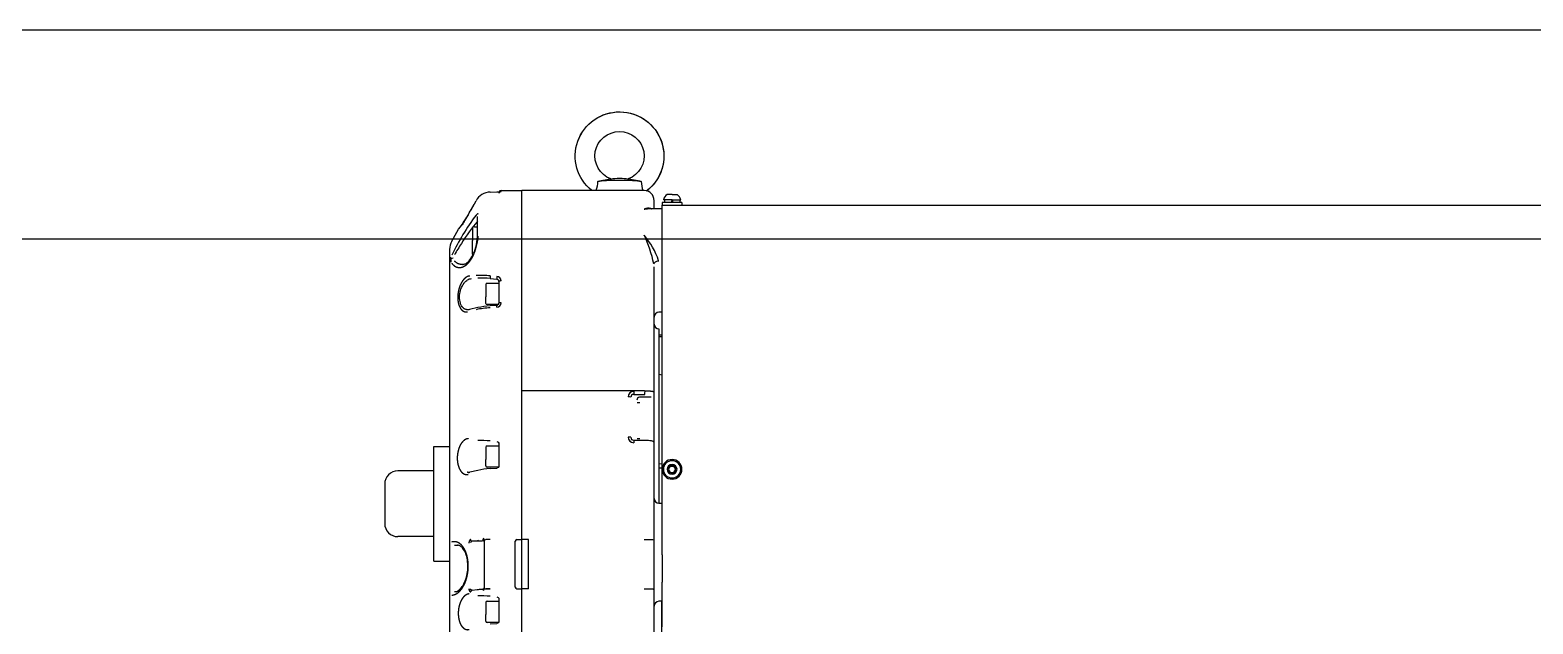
# Model space of a CAD drawing. Extents: x -599358 to 2865263, y -1062760 to 486533.
# Drawn here: x 1855521 to 1856959, y -666199 to -665630 of the extents above; entities that cross this region are included whole.
import ezdxf

# ---------------------------------------------------------------- set-up
doc = ezdxf.new("R2010")
doc.units = 0
doc.linetypes.add('DASH', pattern=[0.35, 0.25, -0.1])
for name, color, linetype in [('A-LIN-V', 9, 'Continuous'), ('EWHS5T6M-3', 7, 'Continuous'), ('FHSGH10105-主梁-04', 7, 'Continuous')]:
    doc.layers.add(name, color=color, linetype=linetype)

# ---------------------------------------------------------------- blocks, each defined once
blk = doc.blocks.new('G$C20E3758E-M')
at = {"color": 3}
blk.add_line((-1394.32, 3259.01), (-1394.32, 3258.93), dxfattribs=at)
at = {"color": 6, "linetype": 'DASH'}
blk.add_lwpolyline([(1105.4, 3356.73), (-4404.95, 3356.73), (-4404.95, 1700.76)], dxfattribs=at)
at = {"layer": 'EWHS5T6M-3', "color": 3, "linetype": 'Continuous'}
for p, q in [((-1413.54, 3258.02), (-1409.47, 3258.08)), ((-1413.54, 3258.02), (-1409.47, 3258.08)), ((-1406.92, 3258.93), (-1394.32, 3258.93)), ((-1406.92, 3258.93), (-1394.32, 3258.93)), ((-1319.82, 3259.01), (-1394.32, 3259.01)), ((-1394.32, 3247.6), (-1394.32, 3259.01)), ((-1351.71, 3259.01), (-1394.32, 3259.01)), ((-1394.32, 3247.6), (-1394.32, 3258.76)), ((-1341.33, 3265.86), (-1339.63, 3266.19)), ((-1330.01, 3266.19), (-1328.32, 3265.86)), ((-1426.41, 3245.37), (-1423.34, 3250.7)), ((-1426.41, 3245.37), (-1423.34, 3250.7)), ((-1425.25, 3247.25), (-1422.2, 3252.76)), ((-1425.25, 3247.25), (-1422.2, 3252.76)), ((-1313.82, 3247.94), (-1313.82, 3252.96)), ((-1313.82, 3247.94), (-1313.82, 3252.96)), ((-1296.83, 3251.7), (-1308.83, 3251.7)), ((-1308.83, 3251.7), (-1308.83, 3250.1)), ((-1308.83, 3223.6), (-1308.83, 3250.1)), ((-1308.83, 3250.1), (-726.88, 3250.1)), ((-1308.83, 3247.94), (-1308.83, 3250.1)), ((-1308.83, 3250.1), (-726.88, 3250.1)), ((-1302.83, 3253.3), (-1308.08, 3253.3)), ((-1307.48, 3253.3), (-1307.48, 3251.7)), ((-1302.83, 3256.6), (-1305.83, 3256.6)), ((-1303.03, 3253.3), (-1303.45, 3251.7)), ((-1302.83, 3256.6), (-1299.83, 3256.6)), ((-1302.83, 3253.3), (-1297.58, 3253.3)), ((-1302.63, 3251.7), (-1302.2, 3253.3)), ((-1300.51, 3256.6), (-1300.52, 3256.6)), ((-1298.18, 3253.3), (-1298.18, 3251.7)), ((-1296.83, 3251.7), (-1296.83, 3250.1)), ((-1421.37, 3230.89), (-1421.37, 3243.16)), ((-1394.32, 3231.76), (-1394.32, 3247.6)), ((-1394.32, 3231.76), (-1394.32, 3247.6)), ((-1317.37, 3247.94), (-1308.83, 3247.94)), ((-1313.82, 3247.94), (-1308.83, 3247.94)), ((-1436.99, 3228.1), (-1432.81, 3235.41)), ((-1436.99, 3228.1), (-1432.81, 3235.41)), ((-1433, 3235.05), (-1432.8, 3235.34)), ((-1433, 3235.05), (-1432.8, 3235.34)), ((-1424.41, 3235.74), (-1424.41, 3228.62)), ((-1423.21, 3236.94), (-1421.37, 3236.94)), ((-1394.32, 3137.44), (-1394.32, 3231.76)), ((-1394.32, 3136.92), (-1394.32, 3231.76)), ((-1438.31, 3223.13), (-1438.31, 3214.55)), ((-1438.31, 3223.13), (-1438.31, 3214.55)), ((-1424.41, 3220.14), (-1424.41, 3228.62)), ((-1308.83, 3037.09), (-1308.83, 3223.6)), ((-1438.31, 3214.55), (-1438.31, 3131.96)), ((-1438.31, 3214.55), (-1438.31, 3131.96)), ((-1437.54, 3217.27), (-1437.49, 3218.45)), ((-1313.82, 3136.1), (-1313.82, 3212.55)), ((-1413.66, 3205.35), (-1409.59, 3204.99)), ((-1409.59, 3205), (-1409.59, 3205.02)), ((-1408.32, 3203.63), (-1408.32, 3190.37)), ((-1416.32, 3199.41), (-1416.31, 3199.4)), ((-1416.31, 3201.64), (-1416.31, 3194.22)), ((-1416.31, 3190.24), (-1416.31, 3194.22)), ((-1415.51, 3202.44), (-1408.32, 3202.44)), ((-1421.11, 3187.64), (-1426.28, 3186.41)), ((-1416.31, 3192.48), (-1416.32, 3192.47)), ((-1408.32, 3189.44), (-1415.51, 3189.44)), ((-1409.59, 3189.01), (-1413.66, 3188.66)), ((-1308.83, 3184.82), (-1310.82, 3184.82)), ((-1310.82, 3174.61), (-1310.82, 3124.41)), ((-1308.83, 3170.79), (-1310.82, 3170.79)), ((-1310.82, 3170.11), (-1308.83, 3170.11)), ((-1310.82, 3147.04), (-1308.83, 3146.68)), ((-1438.31, 3131.96), (-1438.31, 3043.55)), ((-1438.31, 3131.96), (-1438.31, 3103.12)), ((-1394.32, 3046.28), (-1394.32, 3136.92)), ((-1319.82, 3136.92), (-1394.32, 3136.92)), ((-1394.32, 3046.28), (-1394.32, 3136.4)), ((-1326.21, 3134.78), (-1319.39, 3134.78)), ((-1315.52, 3133.01), (-1322.63, 3133.01)), ((-1313.82, 3134.7), (-1313.82, 3136.1)), ((-1313.82, 3129.61), (-1313.82, 3134.7)), ((-1313.82, 3107.7), (-1313.82, 3129.61)), ((-1310.82, 3124.41), (-1310.82, 3068.44)), ((-1447.81, 3103.12), (-1438.31, 3103.12)), ((-1447.81, 3033.12), (-1447.81, 3103.12)), ((-1447.81, 3103.12), (-1438.31, 3103.12)), ((-1447.81, 3088.12), (-1447.81, 3103.12)), ((-1416.31, 3102.55), (-1416.31, 3095.14)), ((-1415.51, 3103.35), (-1408.32, 3103.35)), ((-1408.32, 3104.64), (-1408.32, 3091.26)), ((-1326.21, 3106.9), (-1319.82, 3106.9)), ((-1313.82, 3104.79), (-1313.82, 3107.7)), ((-1313.82, 3046.19), (-1313.82, 3104.82)), ((-1416.32, 3100.32), (-1416.31, 3100.32)), ((-1416.31, 3093.39), (-1416.32, 3093.38)), ((-1416.31, 3091.15), (-1416.31, 3095.14)), ((-1447.81, 3088.12), (-1469.81, 3088.12)), ((-1447.81, 3088.12), (-1469.81, 3088.12)), ((-1421.11, 3088.49), (-1425.9, 3087.35)), ((-1408.65, 3090.35), (-1415.51, 3090.35)), ((-1413.66, 3089.52), (-1409.59, 3089.88)), ((-1308.83, 3092.55), (-1310.82, 3092.19)), ((-1310.82, 3090.12), (-1308.83, 3090.12)), ((-1303.98, 3091.12), (-1305.13, 3089.12)), ((-1305.13, 3089.12), (-1303.98, 3087.12)), ((-1303.98, 3091.12), (-1301.67, 3091.12)), ((-1303.98, 3087.12), (-1301.67, 3087.12)), ((-1300.52, 3089.12), (-1301.67, 3091.12)), ((-1301.67, 3087.12), (-1300.52, 3089.12)), ((-1477.81, 3080.12), (-1477.81, 3056.12)), ((-1477.81, 3080.12), (-1477.81, 3056.12)), ((-1310.82, 3068.44), (-1308.83, 3068.44)), ((-1447.81, 3048.12), (-1469.81, 3048.12)), ((-1447.81, 3048.12), (-1469.81, 3048.12)), ((-1447.81, 3033.12), (-1447.81, 3048.12)), ((-1438.31, 3043.55), (-1438.31, 3027.29)), ((-1418.31, 3045.32), (-1424.51, 3045.32)), ((-1417.31, 3045.58), (-1417.26, 3046.22)), ((-1417.31, 3045.58), (-1417.31, 3016.91)), ((-1417.26, 3046.22), (-1417.28, 3046.21)), ((-1413.54, 3046.28), (-1416.31, 3046.28)), ((-1398.32, 3017.39), (-1398.32, 3045.28)), ((-1397.32, 3046.28), (-1394.32, 3046.28)), ((-1394.32, 3044.66), (-1394.32, 3046.28)), ((-1394.32, 3044.66), (-1394.32, 3046.28)), ((-1390.32, 3046.28), (-1394.32, 3046.28)), ((-1394.32, 3041.45), (-1394.32, 3044.66)), ((-1394.32, 3041.45), (-1394.32, 3044.66)), ((-1394.32, 3019.13), (-1394.32, 3041.45)), ((-1394.32, 3019.13), (-1394.32, 3041.45)), ((-1390.32, 3016.39), (-1390.32, 3046.28)), ((-1319.82, 3046.28), (-1314.82, 3046.28)), ((-1313.82, 3016.31), (-1313.82, 3046.19)), ((-1447.81, 3033.12), (-1438.31, 3033.12)), ((-1447.81, 3033.12), (-1438.31, 3033.12)), ((-1438.31, 3033.12), (-1438.31, 2936.96)), ((-1308.83, 3037.09), (-1308.83, 3020.35)), ((-1438.31, 3027.29), (-1438.31, 3012.91)), ((-1308.83, 3019.63), (-1308.83, 3020.35)), ((-1438.31, 3012.91), (-1438.31, 2936.96)), ((-1424.78, 3015.44), (-1424.74, 3015.41)), ((-1424.66, 3015.43), (-1421.48, 3015.91)), ((-1417.26, 3016.34), (-1417.31, 3016.91)), ((-1417.28, 3016.33), (-1417.26, 3016.34)), ((-1413.54, 3016.39), (-1416.31, 3016.39)), ((-1397.32, 3016.39), (-1394.32, 3016.39)), ((-1394.32, 3016.39), (-1394.32, 3019.13)), ((-1394.32, 3016.39), (-1394.32, 3019.13)), ((-1394.32, 2938.36), (-1394.32, 3016.39)), ((-1394.32, 2937.7), (-1394.32, 3016.39)), ((-1390.32, 3016.39), (-1394.32, 3016.39)), ((-1319.82, 3016.39), (-1314.82, 3016.39)), ((-1313.82, 3015.87), (-1313.82, 3016.31)), ((-1313.82, 2937.58), (-1313.82, 3015.87)), ((-1308.83, 2993.13), (-1308.83, 3019.63)), ((-1416.32, 3005.78), (-1416.31, 3005.78)), ((-1416.31, 3008.01), (-1416.31, 3000.6)), ((-1415.51, 3008.81), (-1408.32, 3008.81)), ((-1408.32, 3010.01), (-1408.32, 2996.63)), ((-1308.83, 3008.72), (-1310.82, 3008.72)), ((-1309.32, 3008.72), (-1309.32, 2953.71)), ((-1416.31, 2998.85), (-1416.32, 2998.84)), ((-1416.31, 2996.61), (-1416.31, 3000.6)), ((-1408.58, 2995.81), (-1415.51, 2995.81)), ((-1413.66, 2994.89), (-1409.59, 2995.25))]:
    blk.add_line(p, q, dxfattribs=at)
for centre, radius, start, end in [((-1413.31, 3247.87), 10.15, 91.32274, 151.1911), ((-1413.31, 3247.87), 10.15, 91.32274, 151.1911), ((-1406.93, 3257.22), 1.39, 89.52095, 179.5128), ((-1406.92, 3257.53), 1.4, 90, 168.97064), ((-1406.92, 3257.53), 1.4, 90, 152.53821), ((-1367.05, 3265.23), 19.04, 340.81659, 358.00721), ((-1302.55, 3265.24), 19.08, 182.01886, 199.42999), ((-1319.85, 3252.98), 6.02, 359.77121, 89.76937), ((-1319.85, 3252.98), 6.02, 359.77121, 74.29133), ((-1302.83, 3252.14), 5.38, 123.91171, 167.51453), ((-1302.83, 3252.14), 5.38, 12.48547, 56.08829), ((-1300.75, 3153.43), 151.45, 143.31247, 154.08463), ((-1503.83, 3288.7), 88.84, 323.08559, 332.18533), ((-1503.83, 3288.7), 88.84, 323.08559, 332.18533), ((-1348.71, 3176.84), 96.34, 138.8203, 148.82171), ((-1423.21, 3235.74), 1.2, 90, 180), ((-1447.57, 3231.8), 26.24, 343.99012, 357.91371), ((-1442.79, 3231.87), 21.97, 339.56136, 358.14451), ((-1389.8, 3198.38), 77.52, 11.89776, 25.50146), ((-1356.58, 3200.58), 48.19, 18.94878, 40.30873), ((-1428.31, 3223.13), 10, 150.19854, 180), ((-1428.31, 3223.13), 10, 150.19854, 180), ((-1272.12, 3125.49), 188.5, 147.52169, 149.98788), ((-1431.72, 3216.45), 5.88, 171.95013, 191.24014), ((-1436.1, 3215.29), 2.46, 91.0799, 126.08689), ((-1423.21, 3220.14), 1.2, 180, 212.87695), ((-1418.73, 3150.78), 56.46, 84.72366, 93.52101), ((-1419.44, 3148.05), 57.58, 84.24225, 91.66212), ((-1382.48, 3203.88), 31.22, 174.26308, 177.31201), ((-1378.36, 3203.49), 31.27, 174.19383, 177.19927), ((-1409.69, 3203.62), 1.38, 0.51216, 85.77263), ((-1409.7, 3203.88), 2.78, 0.37345, 85.36609), ((-1415.51, 3201.64), 0.8, 90, 180), ((-1410.3, 3130.14), 57.49, 93.23023, 101.94501), ((-1409.27, 3128.86), 59.95, 94.20415, 101.39221), ((-1415.51, 3190.24), 0.8, 180, 270), ((-1409.69, 3190.38), 1.38, 274.22261, 359.49809), ((-1423.06, 3187), 13.62, 3.74535, 8.51238), ((-1409.69, 3190.66), 2.78, 274.6048, 359.64937), ((-1310.82, 3181.82), 3, 90, 180), ((-1310.82, 3177.61), 3, 180, 270), ((-1326.23, 3133.2), 3.42, 89.5321, 179.37239), ((-1329.34, 3126.08), 7.17, 79.09202, 92.54252), ((-1326.28, 3133.07), 1.71, 87.63878, 178.68889), ((-1279.45, 3135.7), 46.77, 178.8719, 181.1281), ((-1322.59, 3131.3), 1.71, 91.36287, 180.15955), ((-1322.66, 3137.67), 7.92, 259.73108, 271.90347), ((-1319.84, 3136.18), 0.738, 56.56392, 88.84892), ((-1319.53, 3136.6), 0.216, 4.93092, 64.48764), ((-1331.46, 3136.22), 12.15, 353.18179, 1.87959), ((-1419.51, 3048.78), 57.91, 84.20105, 91.57972), ((-1415.51, 3102.55), 0.8, 90, 180), ((-1329.33, 3101.65), 7.09, 79.01862, 92.61592), ((-1326.23, 3108.77), 3.43, 180.68001, 270.4155), ((-1326.22, 3108.66), 1.77, 181.57073, 270.36272), ((-1322.72, 3114.93), 7.09, 259.01862, 272.61592), ((-1302.83, 3089.12), 6, 0, 180), ((-1302.83, 3089.12), 5.25, 0, 180), ((-1469.81, 3080.12), 8, 90, 180), ((-1469.81, 3080.12), 8, 90, 180), ((-1426.66, 3089.82), 2.63, 253.46936, 275.53031), ((-1409.19, 3029.39), 60.3, 94.25385, 101.4015), ((-1415.51, 3091.15), 0.8, 180, 270), ((-1302.83, 3089.12), 6, 180, 0), ((-1302.83, 3089.12), 5.25, 180, 0), ((-1302.83, 3089.12), 3, 0, 180), ((-1302.83, 3089.12), 3, 180, 0), ((-1302.83, 3089.12), 2.31, 120, 180), ((-1302.83, 3089.12), 2.31, 180, 240), ((-1302.83, 3089.12), 2.31, 60, 120), ((-1302.83, 3089.12), 2.31, 240, 300), ((-1302.83, 3089.12), 2.31, 0, 60), ((-1302.83, 3089.12), 2.31, 300, 0), ((-1310.82, 3071.44), 3, 180, 270), ((-1469.81, 3056.12), 8, 180, 270), ((-1469.81, 3056.12), 8, 180, 270), ((-1424.47, 3044.12), 1.2, 91.77406, 174.57395), ((-1418.86, 3046.23), 1.58, 359.43936, 37.8711), ((-1397.32, 3045.28), 1, 90, 180), ((-1419.51, 2954.15), 57.91, 84.20105, 91.57972), ((-1418.99, 3016.33), 1.71, 323.6578, 359.87958), ((-1397.32, 3017.39), 1, 180, 270), ((-1415.51, 3008.01), 0.8, 90, 180), ((-1310.82, 3005.72), 3, 90, 180), ((-1415.51, 2996.61), 0.8, 180, 270)]:
    blk.add_arc(centre, radius, start, end, dxfattribs=at)
at = {"layer": 'EWHS5T6M-3', "color": 3, "linetype": 'Continuous', "extrusion": (0, 0, -1)}
for centre, major_axis, ratio, start_param, end_param in [((-1334.82, 3279.99), (-27, 0), 0.996195, -0.894844, 4.064252), ((-1334.82, 3279.99), (-27, 0), 0.996195, -0.894844, 4.049918), ((-1334.82, 3279.99), (-15, 0), 0.996195, -1.211117, 4.35271), ((-1334.82, 3264.05), (14.5, 0), 0.087156, 3.567796, 4.712389), ((-1334.82, 3266), (5.28, 0), 0.087156, 3.565804, 4.712389), ((-1334.82, 3266), (5.28, 0), 0.087156, 4.712389, 5.858974), ((-1334.82, 3264.05), (14.5, 0), 0.087156, 4.712389, 5.856982), ((-1310.99, 3214.47), (-2.95, -0.52), 0.579645, 0.23379, 1.672671), ((-1409.74, 3203.62), (-1.42, -0.01), 0.981753, 1.67675, 3.141808), ((-1409.71, 3104.64), (1.4, 0), 0.996195, 4.799655, 6.283185), ((-1409.71, 3091.26), (-1.4, 0), 0.996195, 3.141593, 4.625123), ((-1413.54, 3045.4), (-9, 0), 0.087156, 0.523599, 0.664081), ((-1418.31, 3045.07), (1, 0), 0.996195, 4.712389, 6.283185), ((-1418.31, 3045.58), (1, 0), 0.786918, 4.994332, 6.283185), ((-1416.31, 3046.19), (1, 0), 0.087156, 3.482259, 4.712389), ((-1314.82, 3046.19), (1, 0), 0.087156, 4.712389, 6.283185), ((-1421.33, 3014.92), (0.149, -0.989), 0.86273, 3.141593, 3.314816), ((-1413.54, 3015.52), (-9, 0), 0.087156, 0.523599, 1.011737), ((-1418.31, 3016.91), (1, 0), 0.882114, 0, 1.288854), ((-1413.54, 3015.52), (-10, 0), 0.087156, 1.187697, 1.570796), ((-1416.31, 3016.31), (-1, 0), 0.087156, 0.340666, 1.570796), ((-1409.71, 3010.01), (1.4, 0), 0.996195, 4.799655, 6.283185), ((-1319.82, 3015.87), (6, 0), 0.087156, 4.712389, 6.283185), ((-1314.82, 3016.31), (-1, 0), 0.087156, 1.570796, 3.141593), ((-1409.71, 2996.63), (-1.4, 0), 0.996195, 3.141593, 4.625123)]:
    blk.add_ellipse(centre, major_axis=major_axis, ratio=ratio, start_param=start_param, end_param=end_param, dxfattribs=at)
at = {"layer": 'EWHS5T6M-3', "color": 3, "linetype": 'Continuous'}
for points, degree, knots in [([(-1409.47, 3258.08), (-1409.21, 3258.09), (-1408.96, 3258.1), (-1408.71, 3258.11), (-1408.48, 3258.14), (-1408.24, 3258.16), (-1408.03, 3258.19), (-1407.83, 3258.22), (-1407.65, 3258.25), (-1407.48, 3258.29), (-1407.34, 3258.33), (-1407.2, 3258.37), (-1407.11, 3258.42), (-1407.01, 3258.46), (-1406.96, 3258.51), (-1406.92, 3258.56), (-1406.92, 3258.61)], 2, [0, 0, 0, 0.125, 0.125, 0.25, 0.25, 0.375, 0.375, 0.5, 0.5, 0.625, 0.625, 0.75, 0.75, 0.875, 0.875, 1, 1, 1]), ([(-1409.47, 3258.08), (-1409.21, 3258.09), (-1408.96, 3258.1), (-1408.71, 3258.11), (-1408.48, 3258.14), (-1408.31, 3258.15), (-1408.16, 3258.17)], 2, [0, 0, 0, 0.125, 0.125, 0.25, 0.25, 0.3390193, 0.3390193, 0.3390193]), ([(-1348.02, 3264.57), (-1347.92, 3264.59), (-1347.71, 3264.63), (-1347.4, 3264.69), (-1347.09, 3264.75), (-1346.79, 3264.81), (-1346.5, 3264.86), (-1346.21, 3264.92), (-1345.92, 3264.97), (-1345.64, 3265.03), (-1345.23, 3265.11), (-1344.71, 3265.2), (-1344.08, 3265.33), (-1343.49, 3265.44), (-1342.71, 3265.59), (-1341.99, 3265.73), (-1341.47, 3265.83), (-1341.29, 3265.87), (-1341.26, 3265.88)], 3, [0, 0, 0, 0, 0.0291535, 0.0579, 0.0862636, 0.114267, 0.1419322, 0.1692799, 0.1963296, 0.2231, 0.2496083, 0.3142608, 0.3745184, 0.4399871, 0.4983658, 0.6233073, 0.6899846, 0.7009324, 0.7009324, 0.7009324, 0.7009324]), ([(-1328.38, 3265.88), (-1328.36, 3265.87), (-1328.17, 3265.84), (-1327.66, 3265.73), (-1326.93, 3265.59), (-1326.16, 3265.44), (-1325.57, 3265.33), (-1324.93, 3265.2), (-1324.34, 3265.09), (-1323.78, 3264.98), (-1323.26, 3264.89), (-1322.73, 3264.78), (-1322.18, 3264.68), (-1321.81, 3264.61), (-1321.62, 3264.57)], 3, [0.2991535, 0.2991535, 0.2991535, 0.2991535, 0.3094943, 0.3759967, 0.5011338, 0.5596756, 0.6253853, 0.6856136, 0.7502717, 0.7981934, 0.8470118, 0.8968364, 0.9477883, 1, 1, 1, 1]), ([(-1426.41, 3245.37), (-1427.32, 3243.8), (-1428.23, 3242.25), (-1429.67, 3239.86), (-1430.23, 3238.94), (-1430.73, 3238.14)], 3, [0, 0, 0, 0, 0.25, 0.25, 0.4283899, 0.4283899, 0.4283899, 0.4283899]), ([(-1426.41, 3245.37), (-1427.32, 3243.8), (-1428.23, 3242.25), (-1429.67, 3239.86), (-1430.23, 3238.94), (-1430.73, 3238.14)], 3, [0, 0, 0, 0, 0.25, 0.25, 0.4283899, 0.4283899, 0.4283899, 0.4283899]), ([(-1420.83, 3244.5), (-1420.83, 3244.52), (-1420.83, 3244.56), (-1420.85, 3244.6), (-1420.87, 3244.64), (-1420.89, 3244.67), (-1420.92, 3244.7), (-1420.96, 3244.71), (-1421.01, 3244.72), (-1421.06, 3244.72), (-1421.12, 3244.71), (-1421.19, 3244.69), (-1421.28, 3244.66), (-1421.41, 3244.6), (-1421.58, 3244.49), (-1421.78, 3244.34), (-1421.98, 3244.15), (-1422.13, 3243.99), (-1422.2, 3243.91)], 3, [0, 0, 0, 0, 0.044827, 0.089649, 0.134508, 0.179451, 0.224519, 0.269756, 0.315205, 0.360909, 0.406908, 0.453243, 0.499955, 0.591439, 0.686942, 0.786723, 0.891009, 1, 1, 1, 1]), ([(-1315.18, 3247.6), (-1315.18, 3247.6), (-1315.23, 3247.63), (-1315.34, 3247.7), (-1315.5, 3247.78), (-1315.67, 3247.86), (-1315.84, 3247.93), (-1316.03, 3248), (-1316.24, 3248.05), (-1316.47, 3248.1), (-1316.72, 3248.14), (-1317.01, 3248.17), (-1317.32, 3248.17), (-1317.67, 3248.16), (-1318.04, 3248.12), (-1318.45, 3248.05), (-1318.88, 3247.95), (-1319.34, 3247.8), (-1319.66, 3247.67), (-1319.82, 3247.6)], 3, [0.3697018, 0.3697018, 0.3697018, 0.3697018, 0.3698202, 0.3948705, 0.42041, 0.4464403, 0.4729628, 0.4999791, 0.5295356, 0.5622689, 0.5981805, 0.6372718, 0.6795436, 0.7249968, 0.7736319, 0.8254494, 0.8804497, 0.9386332, 1, 1, 1, 1]), ([(-1319.82, 3247.6), (-1319.72, 3247.63), (-1319.51, 3247.68), (-1319.21, 3247.74), (-1318.92, 3247.79), (-1318.64, 3247.84), (-1318.39, 3247.87), (-1318.14, 3247.9), (-1317.91, 3247.91), (-1317.69, 3247.93), (-1317.49, 3247.93), (-1317.35, 3247.94), (-1317.28, 3247.94), (-1317.28, 3247.94)], 3, [0, 0, 0, 0, 0.0263006, 0.0514237, 0.0753694, 0.0981375, 0.1197282, 0.1401415, 0.1593774, 0.1774359, 0.1943171, 0.2100211, 0.2121854, 0.2121854, 0.2121854, 0.2121854]), ([(-1436.97, 3214.65), (-1436.18, 3213.61), (-1435.23, 3212.98), (-1434.28, 3212.35), (-1433.22, 3212.15), (-1432.17, 3211.96), (-1431.07, 3212.22), (-1429.97, 3212.49), (-1428.88, 3213.19), (-1427.8, 3213.89), (-1426.79, 3214.99), (-1425.78, 3216.08), (-1424.91, 3217.52), (-1424.04, 3218.96), (-1423.35, 3220.65), (-1422.67, 3222.34), (-1422.2, 3224.19)], 2, [0, 0, 0, 0.125, 0.125, 0.25, 0.25, 0.375, 0.375, 0.5, 0.5, 0.625, 0.625, 0.75, 0.75, 0.875, 0.875, 1, 1, 1]), ([(-1430.41, 3213.89), (-1429.77, 3214), (-1428.58, 3214.25), (-1426.36, 3216.01), (-1424.51, 3218.69), (-1423.13, 3221.8), (-1422.64, 3223.52), (-1422.36, 3224.56)], 3, [0, 0, 0, 0, 0.20239, 0.441275, 0.70926, 0.852292, 1, 1, 1, 1]), ([(-1422.35, 3224.57), (-1422.39, 3224.53), (-1422.41, 3224.5), (-1422.41, 3224.37), (-1422.32, 3224.28), (-1422.2, 3224.19)], 3, [0.6278283, 0.6278283, 0.6278283, 0.6278283, 0.7554749, 0.7554749, 1, 1, 1, 1]), ([(-1429.24, 3214.06), (-1429.47, 3214), (-1429.98, 3213.91), (-1430.77, 3213.86), (-1431.45, 3213.91), (-1431.97, 3214.01), (-1432.34, 3214.1), (-1432.72, 3214.23), (-1433.12, 3214.4), (-1433.54, 3214.61), (-1433.94, 3214.87), (-1434.33, 3215.15), (-1434.69, 3215.45), (-1435.03, 3215.77), (-1435.24, 3216), (-1435.35, 3216.11)], 3, [0.6081582, 0.6081582, 0.6081582, 0.6081582, 0.6495039, 0.6996717, 0.7500026, 0.7714521, 0.794378, 0.8187894, 0.8446945, 0.8721015, 0.9010181, 0.9268597, 0.9519691, 0.9763484, 1, 1, 1, 1]), ([(-1426.05, 3206.88), (-1426.69, 3206.84), (-1427.33, 3206.58), (-1427.97, 3206.31), (-1428.59, 3205.84), (-1429.21, 3205.36), (-1429.79, 3204.69), (-1430.37, 3204.03), (-1430.88, 3203.19), (-1431.38, 3202.36), (-1431.8, 3201.4), (-1432.22, 3200.43), (-1432.54, 3199.38), (-1432.85, 3198.33), (-1433.04, 3197.22), (-1433.24, 3196.12), (-1433.31, 3195.01), (-1433.37, 3193.91), (-1433.31, 3192.84), (-1433.25, 3191.78), (-1433.06, 3190.8), (-1432.87, 3189.82), (-1432.56, 3188.97), (-1432.25, 3188.12), (-1431.83, 3187.42), (-1431.42, 3186.73), (-1430.91, 3186.23), (-1430.4, 3185.73), (-1429.83, 3185.43), (-1429.25, 3185.14), (-1428.63, 3185.07), (-1428.01, 3185), (-1427.37, 3185.15)], 2, [0, 0, 0, 0.0625, 0.0625, 0.125, 0.125, 0.1875, 0.1875, 0.25, 0.25, 0.3125, 0.3125, 0.375, 0.375, 0.4375, 0.4375, 0.5, 0.5, 0.5625, 0.5625, 0.625, 0.625, 0.6875, 0.6875, 0.75, 0.75, 0.8125, 0.8125, 0.875, 0.875, 0.9375, 0.9375, 1, 1, 1]), ([(-1426.28, 3186.41), (-1426.49, 3186.37), (-1426.89, 3186.3), (-1427.47, 3186.3), (-1428, 3186.38), (-1428.5, 3186.53), (-1428.95, 3186.73), (-1429.36, 3186.97), (-1429.72, 3187.24), (-1430.05, 3187.53), (-1430.33, 3187.82), (-1431.13, 3188.79), (-1432.11, 3191.01), (-1432.4, 3195.15), (-1431.45, 3199.33), (-1430.12, 3201.85), (-1428.97, 3203.21), (-1428.27, 3203.9), (-1427.36, 3204.59), (-1426.24, 3205.19), (-1425.41, 3205.3), (-1424.96, 3205.36)], 3, [0, 0, 0, 0, 0.033245, 0.064719, 0.094405, 0.122286, 0.148348, 0.172577, 0.194963, 0.215497, 0.234174, 0.250994, 0.381174, 0.499699, 0.614244, 0.74915, 0.778071, 0.817781, 0.868141, 0.928959, 1, 1, 1, 1]), ([(-1406.92, 3203.9), (-1407.1, 3203.9), (-1407.28, 3203.89), (-1407.62, 3203.86), (-1407.78, 3203.84), (-1408.03, 3203.79), (-1408.14, 3203.76), (-1408.28, 3203.7), (-1408.31, 3203.66), (-1408.31, 3203.63)], 3, [0, 0, 0, 0, 0.25, 0.25, 0.5, 0.5, 0.75, 0.75, 1, 1, 1, 1]), ([(-1406.92, 3190.64), (-1407.1, 3190.64), (-1407.28, 3190.63), (-1407.62, 3190.6), (-1407.78, 3190.59), (-1408.03, 3190.54), (-1408.14, 3190.51), (-1408.28, 3190.44), (-1408.32, 3190.41), (-1408.32, 3190.37)], 3, [0, 0, 0, 0, 0.25, 0.25, 0.5, 0.5, 0.75, 0.75, 1, 1, 1, 1]), ([(-1313.82, 3136.1), (-1313.83, 3136.11), (-1313.83, 3136.13), (-1313.84, 3136.16), (-1313.87, 3136.18), (-1313.9, 3136.21), (-1313.94, 3136.24), (-1313.99, 3136.26), (-1314.04, 3136.29), (-1314.1, 3136.31), (-1314.17, 3136.33), (-1314.24, 3136.36), (-1314.31, 3136.38), (-1314.39, 3136.4), (-1314.47, 3136.42), (-1314.56, 3136.44), (-1314.64, 3136.45), (-1314.73, 3136.47), (-1314.82, 3136.49), (-1314.91, 3136.5), (-1315, 3136.52), (-1315.09, 3136.53), (-1315.18, 3136.54), (-1315.27, 3136.56), (-1315.35, 3136.57), (-1315.53, 3136.59), (-1315.8, 3136.62), (-1316.2, 3136.66), (-1316.62, 3136.69), (-1317.05, 3136.72), (-1317.51, 3136.75), (-1317.98, 3136.77), (-1318.46, 3136.78), (-1318.94, 3136.79), (-1319.27, 3136.8), (-1319.43, 3136.8)], 3, [0, 0, 0, 0, 0.027471, 0.054365, 0.080681, 0.10642, 0.131582, 0.156167, 0.180175, 0.203606, 0.226459, 0.248735, 0.270434, 0.291556, 0.312101, 0.332068, 0.351458, 0.370272, 0.388508, 0.406167, 0.423249, 0.439754, 0.455681, 0.471032, 0.485806, 0.500003, 0.556902, 0.613462, 0.669684, 0.725569, 0.781119, 0.836335, 0.89122, 0.945774, 1, 1, 1, 1]), ([(-1426.99, 3107.8), (-1427.63, 3107.76), (-1428.27, 3107.5), (-1428.91, 3107.24), (-1429.51, 3106.76), (-1430.11, 3106.28), (-1430.66, 3105.61), (-1431.2, 3104.95), (-1431.67, 3104.11), (-1432.14, 3103.28), (-1432.51, 3102.31), (-1432.87, 3101.35), (-1433.13, 3100.29), (-1433.38, 3099.23), (-1433.51, 3098.13), (-1433.64, 3097.02), (-1433.64, 3095.91), (-1433.64, 3094.8), (-1433.51, 3093.74), (-1433.38, 3092.67), (-1433.13, 3091.69), (-1432.87, 3090.71), (-1432.51, 3089.85), (-1432.14, 3089), (-1431.67, 3088.3), (-1431.21, 3087.61), (-1430.66, 3087.11), (-1430.11, 3086.6), (-1429.51, 3086.31), (-1428.91, 3086.01), (-1428.27, 3085.94), (-1427.63, 3085.87), (-1426.99, 3086.02)], 2, [0, 0, 0, 0.0625, 0.0625, 0.125, 0.125, 0.1875, 0.1875, 0.25, 0.25, 0.3125, 0.3125, 0.375, 0.375, 0.4375, 0.4375, 0.5, 0.5, 0.5625, 0.5625, 0.625, 0.625, 0.6875, 0.6875, 0.75, 0.75, 0.8125, 0.8125, 0.875, 0.875, 0.9375, 0.9375, 1, 1, 1]), ([(-1326.21, 3106.89), (-1326.21, 3106.91), (-1326.21, 3106.89), (-1326.21, 3106.75), (-1326.21, 3106.64), (-1326.21, 3106.36), (-1326.21, 3106.18), (-1326.21, 3105.78), (-1326.21, 3105.57), (-1326.21, 3105.34)], 3, [0, 0, 0, 0, 0.25, 0.25, 0.5, 0.5, 0.75, 0.75, 1, 1, 1, 1]), ([(-1319.82, 3106.9), (-1319.42, 3106.89), (-1318.54, 3106.89), (-1317.07, 3106.83), (-1315.93, 3106.71), (-1315.29, 3106.6), (-1314.68, 3106.36), (-1314.17, 3105.93), (-1313.88, 3105.38), (-1313.84, 3105.02), (-1313.82, 3104.82)], 3, [0, 0, 0, 0, 0.127876, 0.328514, 0.539358, 0.689471, 0.783591, 0.862762, 0.935729, 1, 1, 1, 1]), ([(-1426.44, 3087.27), (-1426.49, 3087.27), (-1426.71, 3087.24), (-1427.09, 3087.25), (-1427.42, 3087.3), (-1427.57, 3087.32)], 3, [0.02891952, 0.02891952, 0.02891952, 0.02891952, 0.03559223, 0.06538625, 0.08931758, 0.08931758, 0.08931758, 0.08931758]), ([(-1426.37, 3087.22), (-1426.36, 3087.23), (-1426.35, 3087.23), (-1426.2, 3087.31), (-1426.05, 3087.35), (-1425.9, 3087.35)], 3, [0.727826, 0.727826, 0.727826, 0.727826, 0.75, 0.75, 1, 1, 1, 1]), ([(-1436.97, 3012.5), (-1436.01, 3012.53), (-1435.05, 3012.91), (-1434.1, 3013.28), (-1433.19, 3013.97), (-1432.28, 3014.67), (-1431.45, 3015.66), (-1430.63, 3016.65), (-1429.92, 3017.9), (-1429.22, 3019.14), (-1428.66, 3020.58), (-1428.11, 3022.03), (-1427.72, 3023.61), (-1427.34, 3025.2), (-1427.14, 3026.86), (-1426.94, 3028.52), (-1426.94, 3030.18), (-1426.94, 3031.85), (-1427.14, 3033.45), (-1427.34, 3035.05), (-1427.72, 3036.52), (-1428.1, 3037.99), (-1428.66, 3039.26), (-1429.22, 3040.54), (-1429.92, 3041.57), (-1430.63, 3042.6), (-1431.45, 3043.34), (-1432.28, 3044.08), (-1433.19, 3044.51), (-1434.1, 3044.93), (-1435.05, 3045.01), (-1436.01, 3045.1), (-1436.97, 3044.84)], 2, [0, 0, 0, 0.0625, 0.0625, 0.125, 0.125, 0.1875, 0.1875, 0.25, 0.25, 0.3125, 0.3125, 0.375, 0.375, 0.4375, 0.4375, 0.5, 0.5, 0.5625, 0.5625, 0.625, 0.625, 0.6875, 0.6875, 0.75, 0.75, 0.8125, 0.8125, 0.875, 0.875, 0.9375, 0.9375, 1, 1, 1]), ([(-1435.35, 3042.79), (-1435.26, 3042.81), (-1435.09, 3042.84), (-1434.84, 3042.88), (-1434.6, 3042.91), (-1434.37, 3042.93), (-1434.15, 3042.95), (-1433.93, 3042.95), (-1433.72, 3042.95), (-1433.52, 3042.94), (-1433.34, 3042.92), (-1433.23, 3042.91), (-1433.18, 3042.9)], 3, [0, 0, 0, 0, 0.0181215, 0.0356849, 0.0526911, 0.0691411, 0.085036, 0.1003767, 0.1151641, 0.129399, 0.1430824, 0.15322, 0.15322, 0.15322, 0.15322]), ([(-1434.34, 3014.53), (-1433.24, 3015.02), (-1431.69, 3015.89), (-1429.1, 3020.01), (-1427.67, 3024.31), (-1427.03, 3029.16), (-1427.32, 3033.94), (-1428.46, 3038.15), (-1430.08, 3040.9), (-1431.7, 3042.48), (-1432.81, 3042.78), (-1433.54, 3042.93)], 3, [0, 0, 0, 0, 0.182956, 0.293819, 0.396585, 0.497863, 0.598718, 0.698185, 0.807965, 0.892562, 1, 1, 1, 1]), ([(-1425.38, 3046.36), (-1425.6, 3046.32), (-1425.82, 3046.14), (-1426.03, 3045.96), (-1426.19, 3045.65), (-1426.35, 3045.35), (-1426.44, 3044.97), (-1426.53, 3044.59), (-1426.53, 3044.19)], 2, [0, 0, 0, 0.25, 0.25, 0.5, 0.5, 0.75, 0.75, 1, 1, 1]), ([(-1424.51, 3045.32), (-1424.74, 3045.33), (-1424.96, 3045.45), (-1425.28, 3045.83), (-1425.38, 3046.1), (-1425.38, 3046.36)], 3, [0, 0, 0, 0, 0.5, 0.5, 1, 1, 1, 1]), ([(-1418.04, 3046.34), (-1418.05, 3046.32), (-1418.07, 3046.28), (-1418.1, 3046.22), (-1418.14, 3046.18), (-1418.18, 3046.14), (-1418.22, 3046.11), (-1418.27, 3046.08), (-1418.3, 3046.07), (-1418.31, 3046.07)], 3, [0, 0, 0, 0, 0.129131, 0.262792, 0.401034, 0.543884, 0.691341, 0.843389, 1, 1, 1, 1]), ([(-1417.61, 3047.2), (-1417.61, 3047.18), (-1417.61, 3047.14), (-1417.63, 3047.08), (-1417.64, 3047.02), (-1417.67, 3046.96), (-1417.7, 3046.9), (-1417.73, 3046.83), (-1417.77, 3046.76), (-1417.83, 3046.67), (-1417.9, 3046.56), (-1417.97, 3046.44), (-1418.01, 3046.37), (-1418.04, 3046.34)], 3, [0, 0, 0, 0, 0.046213, 0.095895, 0.149811, 0.208554, 0.272571, 0.342192, 0.417658, 0.499136, 0.665682, 0.832684, 1, 1, 1, 1]), ([(-1434.12, 3014.58), (-1434.19, 3014.56), (-1434.43, 3014.51), (-1434.83, 3014.44), (-1435.17, 3014.42), (-1435.35, 3014.41)], 3, [0.91364602, 0.91364602, 0.91364602, 0.91364602, 0.92836282, 0.9630183, 1, 1, 1, 1]), ([(-1426.41, 3013.21), (-1427.05, 3013.17), (-1427.69, 3012.91), (-1428.32, 3012.65), (-1428.92, 3012.17), (-1429.52, 3011.7), (-1430.07, 3011.03), (-1430.61, 3010.37), (-1431.07, 3009.54), (-1431.54, 3008.71), (-1431.9, 3007.74), (-1432.27, 3006.78), (-1432.52, 3005.73), (-1432.77, 3004.68), (-1432.9, 3003.58), (-1433.03, 3002.48), (-1433.03, 3001.37), (-1433.03, 3000.27), (-1432.9, 2999.21), (-1432.77, 2998.15), (-1432.52, 2997.17), (-1432.27, 2996.2), (-1431.9, 2995.34), (-1431.54, 2994.49), (-1431.07, 2993.8), (-1430.61, 2993.11), (-1430.07, 2992.61), (-1429.52, 2992.11), (-1428.92, 2991.82), (-1428.32, 2991.52), (-1427.69, 2991.45), (-1427.05, 2991.38), (-1426.41, 2991.53)], 2, [0, 0, 0, 0.0625, 0.0625, 0.125, 0.125, 0.1875, 0.1875, 0.25, 0.25, 0.3125, 0.3125, 0.375, 0.375, 0.4375, 0.4375, 0.5, 0.5, 0.5625, 0.5625, 0.625, 0.625, 0.6875, 0.6875, 0.75, 0.75, 0.8125, 0.8125, 0.875, 0.875, 0.9375, 0.9375, 1, 1, 1]), ([(-1426.53, 3016.3), (-1426.53, 3015.9), (-1426.44, 3015.55), (-1426.35, 3015.2), (-1426.19, 3014.94), (-1426.03, 3014.69), (-1425.82, 3014.57), (-1425.61, 3014.45), (-1425.38, 3014.48)], 2, [0, 0, 0, 0.25, 0.25, 0.5, 0.5, 0.75, 0.75, 1, 1, 1]), ([(-1424.51, 3015.43), (-1424.55, 3015.43), (-1424.62, 3015.43), (-1424.73, 3015.44), (-1424.83, 3015.45), (-1424.92, 3015.47), (-1425, 3015.49), (-1425.07, 3015.52), (-1425.13, 3015.55), (-1425.19, 3015.57), (-1425.27, 3015.62), (-1425.36, 3015.69), (-1425.47, 3015.8), (-1425.55, 3015.92), (-1425.61, 3016.06), (-1425.65, 3016.2), (-1425.66, 3016.3), (-1425.66, 3016.34)], 3, [0, 0, 0, 0, 0.075871, 0.146671, 0.212405, 0.273077, 0.328693, 0.379262, 0.424794, 0.465303, 0.500811, 0.597627, 0.687782, 0.772055, 0.851394, 0.926938, 1, 1, 1, 1]), ([(-1424.51, 3015.43), (-1424.72, 3015.45), (-1424.96, 3015.36), (-1425.29, 3014.98), (-1425.37, 3014.72), (-1425.38, 3014.48)], 3, [0, 0, 0, 0, 0.503981, 0.503981, 1, 1, 1, 1]), ([(-1418.04, 3016.07), (-1418.03, 3016.05), (-1418, 3016.02), (-1417.96, 3015.97), (-1417.92, 3015.91), (-1417.87, 3015.85), (-1417.81, 3015.78), (-1417.75, 3015.7), (-1417.69, 3015.61), (-1417.65, 3015.52), (-1417.62, 3015.42), (-1417.61, 3015.35), (-1417.61, 3015.32)], 3, [0, 0, 0, 0, 0.096597, 0.194899, 0.294943, 0.396756, 0.500362, 0.61835, 0.725629, 0.823603, 0.914215, 1, 1, 1, 1])]:
    blk.add_open_spline(points, degree=degree, knots=knots, dxfattribs=at)
at = {"layer": 'FHSGH10105-主梁-04', "color": 3, "linetype": 'Continuous'}
blk.add_line((-4325.26, 3229.47), (1105.4, 3229.47), dxfattribs=at)

msp = doc.modelspace()

# ---------------------------------------------------------------- block references
at = {"layer": 'A-LIN-V', "xscale": 1.571585729816195, "yscale": 1.571585729816195, "zscale": 1.571585729816195}
msp.add_blockref('G$C20E3758E-M', (1858183, -670905.3), dxfattribs=at)

doc.saveas('drawing.dxf')
